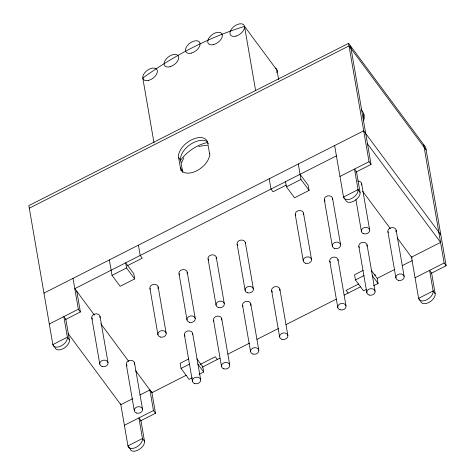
<?xml version="1.0" encoding="UTF-8"?>
<svg xmlns="http://www.w3.org/2000/svg" width="475" height="475" viewBox="0 0 475 475"><rect width="100%" height="100%" fill="white"/><g stroke="black" fill="none" stroke-linecap="round" stroke-linejoin="round"><path stroke-width="0.71" d="M181.646 162.575L183.849 157.837M430.962 273.446L446.156 265.739L425.713 147.369L348.585 43.326L28.844 205.616L52.844 344.571L54.874 347.308A8.372 4.857 -36.5 0 0 63.027 348.763A8.372 4.857 -36.5 0 0 69.409 339.934L65.853 319.343L63.822 316.605L67.379 337.191L69.409 339.934M29.29 208.192L349.03 45.903L426.158 149.946M207.694 142.827L209.914 155.693L209.451 155.931A16.744 9.72 -36.5 0 1 196.715 170.792A16.744 9.72 -36.5 0 1 181.308 170.21L180.844 170.448L178.624 157.581A16.744 9.72 -36.5 0 1 191.383 139.911A16.744 9.72 -36.5 0 1 207.694 142.827L208.329 143.682M43.955 293.105L363.696 130.815L440.824 234.858M336.407 155.859L74.801 288.646L94.436 315.133M127.039 265.899L142.233 258.186L140.202 255.449L138.427 245.159M286.247 185.09L273.036 191.793L271.005 189.056L269.23 178.766M112.023 275.352L126.558 267.971L125.667 262.823L133.784 273.778L134.674 278.926L120.139 286.3L112.023 275.352L109.357 259.908M300.075 174.301L308.192 185.256L309.082 190.404L294.548 197.778L286.425 186.829L300.96 179.449L298.294 164.012M49.287 323.986L78.357 309.231L73.019 278.35M339.963 176.445L369.027 161.696L348.585 43.326M65.194 319.681L80.388 311.968L76.79 291.145M355.864 172.146L371.058 164.433L350.615 46.063M188.729 358.934L180.144 363.292L181.034 368.44L189.151 379.394L192.452 377.714M363.137 270.412L354.546 274.77L355.437 279.918L363.553 290.872L366.195 289.53M181.034 368.44L189.62 364.082M355.437 279.918L364.022 275.559M132.721 398.668L120.828 404.706L68.008 333.45M139.988 394.98L149.898 389.951M200.106 364.468L215.3 356.755L217.33 359.492M358.655 283.991L346.103 290.362L348.133 293.099M411.504 257.165L440.574 242.41L367.502 143.848M186.277 375.25L151.929 392.688L135.618 370.69M202.136 367.205L219.973 358.15M227.899 354.124L249.702 343.063M256.969 339.376L278.766 328.308M286.033 324.621L336.241 299.137M344.167 295.112L360.685 286.728M373.463 285.843L378.088 283.492L377.197 278.344L394.375 269.628M402.301 265.602L412.211 260.573M199.061 374.365L203.686 372.014L202.795 366.866L196.81 358.797M124.385 425.291L153.455 410.537L149.857 389.708M415.061 277.75L444.125 262.996L423.682 144.632M140.291 420.987L155.485 413.274L151.691 391.317M198.687 146.49L203.365 145.659L207.373 145.647M369.027 161.696L371.058 164.433M444.125 262.996L446.156 265.739M154.025 143.023L142.797 78.031A225.399 130.839 -36.5 0 1 244.536 26.392L277.008 70.199L278.647 79.693M362.645 191.259L390.379 228.665M397.225 237.91L412.211 258.121M360.08 192.393L358.055 189.656L354.498 169.07L356.523 171.808L360.08 192.393A8.372 4.857 -36.5 0 1 353.703 201.228A8.372 4.857 -36.5 0 1 345.551 199.773L343.52 197.03L334.632 145.57M435.177 293.698L433.147 290.961L429.596 270.376L431.621 273.113L435.177 293.698A8.372 4.857 -36.5 0 1 428.8 302.533A8.372 4.857 -36.5 0 1 420.648 301.073L418.617 298.336L411.463 256.928M371.218 270.275L377.197 278.344M300.96 179.449L309.082 190.404M372.109 275.423L378.088 283.492M209.469 153.122L209.849 153.633M178.624 157.581L180.654 160.318L182.655 171.897M180.405 167.877L182.43 170.614M181.308 170.21L182.067 171.237M182.198 171.41L182.447 171.754M182.578 171.926L182.833 172.265M126.558 267.971L134.674 278.926M197.701 363.945L203.686 372.014M100.801 323.724L128.767 361.451M78.357 309.231L80.388 311.968M153.455 410.537L155.485 413.274M144.507 441.233L142.476 438.496L138.92 417.911L140.95 420.648L144.507 441.233A8.372 4.857 -36.5 0 1 138.124 450.068A8.372 4.857 -36.5 0 1 129.972 448.614L127.941 445.877L120.662 403.744M396.132 230.114L404.136 276.426M387.909 231.652L395.907 277.97M361.629 183.564L369.627 229.882M374.935 274.235L375.173 275.607M367.068 244.862L375.066 291.181M355.9 199.583L361.404 231.426M358.839 246.406L366.837 292.725M332.559 198.318L340.563 244.637M337.998 259.617L345.996 305.936M324.336 199.862L332.334 246.181M329.769 261.161L337.772 307.479M303.495 213.073L311.493 259.392M295.266 214.617L303.27 260.929M285.54 181.682L286.425 186.829M244.536 26.392L255.633 90.654M279.864 289.127L287.862 335.445M271.635 290.67L279.638 336.983M245.361 242.583L253.359 288.895M250.794 303.881L258.798 350.2M237.132 244.12L245.13 290.439M242.571 305.419L250.568 351.738M216.291 257.331L224.295 303.65M221.73 318.636L229.728 364.948M208.062 258.875L216.066 305.193M213.501 320.174L221.504 366.492M187.227 272.086L195.225 318.404M192.66 333.385L200.664 379.703M178.998 273.63L186.996 319.948M184.437 334.928L192.434 381.247M158.157 286.841L166.155 333.159M149.928 288.384L157.932 334.703M134.526 362.894L142.524 409.213M126.297 364.438L134.3 410.756M100.023 316.35L108.021 362.668M91.794 317.894L99.798 364.206M363.82 114.113A16.744 13.086 -9.8 0 1 363.197 118.162M361.368 109.879A16.744 13.086 -9.8 0 1 363.642 120.739M180.654 160.318A16.744 9.72 -36.5 0 1 190.024 144.685A16.744 9.72 -36.5 0 1 207.284 141.663M180.357 160.502A29.302 17.005 -36.5 0 1 207.011 142.613M275.375 68.002A8.372 4.857 -36.5 0 1 276.723 72.669M127.104 365.881A4.186 3.272 -9.8 0 1 129.633 360.483A4.186 3.272 -9.8 0 1 134.419 364.295M185.066 336.193A4.186 3.272 -9.8 0 1 187.768 330.98A4.186 3.272 -9.8 0 1 192.624 334.554M213.982 321.248A4.186 3.272 -9.8 0 1 217.128 316.172A4.186 3.272 -9.8 0 1 221.617 320.037M242.915 306.298A4.186 3.272 -9.8 0 1 246.495 301.376A4.186 3.272 -9.8 0 1 250.598 305.514M272.442 292.113A4.186 3.272 -9.8 0 1 274.972 286.716A4.186 3.272 -9.8 0 1 279.751 290.528M330.404 262.426A4.186 3.272 -9.8 0 1 333.106 257.207A4.186 3.272 -9.8 0 1 337.963 260.787M359.32 247.481A4.186 3.272 -9.8 0 1 362.467 242.398A4.186 3.272 -9.8 0 1 366.955 246.27M388.253 232.524A4.186 3.272 -9.8 0 1 391.833 227.608A4.186 3.272 -9.8 0 1 395.93 231.741M357.77 181.034A4.186 3.272 -9.8 0 1 361.522 184.971M325.137 201.305A4.186 3.272 -9.8 0 1 327.667 195.908A4.186 3.272 -9.8 0 1 332.452 199.72M295.747 215.686A4.186 3.272 -9.8 0 1 299.042 210.585A4.186 3.272 -9.8 0 1 303.293 214.706M237.767 245.385A4.186 3.272 -9.8 0 1 240.469 240.172A4.186 3.272 -9.8 0 1 245.32 243.752M208.697 260.14A4.186 3.272 -9.8 0 1 211.547 254.897A4.186 3.272 -9.8 0 1 216.184 258.738M179.633 274.894A4.186 3.272 -9.8 0 1 182.477 269.652A4.186 3.272 -9.8 0 1 187.114 273.493M150.272 289.257A4.186 3.272 -9.8 0 1 153.852 284.341A4.186 3.272 -9.8 0 1 157.955 288.473M92.429 319.152A4.186 3.272 -9.8 0 1 95.131 313.939A4.186 3.272 -9.8 0 1 99.982 317.52M67.379 337.191L52.844 344.571A8.372 4.857 -36.5 0 0 61.002 346.026A8.372 4.857 -36.5 0 0 67.379 337.191M358.055 189.656L343.52 197.03A8.372 4.857 -36.5 0 0 351.672 198.491A8.372 4.857 -36.5 0 0 358.055 189.656M142.476 438.496L127.941 445.877A8.372 4.857 -36.5 0 0 136.099 447.331A8.372 4.857 -36.5 0 0 142.476 438.496M433.147 290.961L418.617 298.336A8.372 4.857 -36.5 0 0 426.77 299.796A8.372 4.857 -36.5 0 0 433.147 290.961M235.903 36.106A8.372 4.857 -36.5 0 0 244.18 25.383A8.372 4.857 -36.5 0 0 231.723 28.755A8.372 4.857 -36.5 0 0 235.903 36.106M191.413 53.087A8.372 4.857 -36.5 0 0 199.69 42.364A8.372 4.857 -36.5 0 0 187.233 45.737A8.372 4.857 -36.5 0 0 191.413 53.087M170.056 66.726A8.372 4.857 -36.5 0 0 178.333 56.002A8.372 4.857 -36.5 0 0 165.876 59.375A8.372 4.857 -36.5 0 0 170.056 66.726M148.699 80.364A8.372 4.857 -36.5 0 0 156.976 69.641A8.372 4.857 -36.5 0 0 144.519 73.013A8.372 4.857 -36.5 0 0 148.699 80.364M213.655 44.597A8.372 4.857 -36.5 0 0 221.938 33.873A8.372 4.857 -36.5 0 0 209.475 37.246A8.372 4.857 -36.5 0 0 213.655 44.597M136.628 413.072A4.186 3.272 -9.8 0 0 142.559 409.444A4.186 3.272 -9.8 0 0 136.046 407.431A4.186 3.272 -9.8 0 0 136.628 413.072M194.768 383.568A4.186 3.272 -9.8 0 0 200.693 379.935A4.186 3.272 -9.8 0 0 194.18 377.928A4.186 3.272 -9.8 0 0 194.768 383.568M223.832 368.814A4.186 3.272 -9.8 0 0 229.763 365.18A4.186 3.272 -9.8 0 0 223.25 363.173A4.186 3.272 -9.8 0 0 223.832 368.814M252.902 354.059A4.186 3.272 -9.8 0 0 258.833 350.425A4.186 3.272 -9.8 0 0 252.314 348.418A4.186 3.272 -9.8 0 0 252.902 354.059M281.966 339.304A4.186 3.272 -9.8 0 0 287.897 335.677A4.186 3.272 -9.8 0 0 281.384 333.664A4.186 3.272 -9.8 0 0 281.966 339.304M340.1 309.795A4.186 3.272 -9.8 0 0 346.032 306.167A4.186 3.272 -9.8 0 0 339.518 304.154A4.186 3.272 -9.8 0 0 340.1 309.795M369.17 295.046A4.186 3.272 -9.8 0 0 375.102 291.413A4.186 3.272 -9.8 0 0 368.588 289.406A4.186 3.272 -9.8 0 0 369.17 295.046M398.24 280.292A4.186 3.272 -9.8 0 0 404.166 276.658A4.186 3.272 -9.8 0 0 397.652 274.651A4.186 3.272 -9.8 0 0 398.24 280.292M363.731 233.742A4.186 3.272 -9.8 0 0 369.663 230.114A4.186 3.272 -9.8 0 0 363.149 228.101A4.186 3.272 -9.8 0 0 363.731 233.742M334.667 248.496A4.186 3.272 -9.8 0 0 340.599 244.868A4.186 3.272 -9.8 0 0 334.085 242.856A4.186 3.272 -9.8 0 0 334.667 248.496M305.597 263.251A4.186 3.272 -9.8 0 0 311.529 259.623A4.186 3.272 -9.8 0 0 305.015 257.61A4.186 3.272 -9.8 0 0 305.597 263.251M247.463 292.76A4.186 3.272 -9.8 0 0 253.395 289.127A4.186 3.272 -9.8 0 0 246.881 287.12A4.186 3.272 -9.8 0 0 247.463 292.76M218.399 307.515A4.186 3.272 -9.8 0 0 224.325 303.881A4.186 3.272 -9.8 0 0 217.811 301.874A4.186 3.272 -9.8 0 0 218.399 307.515M189.329 322.264A4.186 3.272 -9.8 0 0 195.261 318.636A4.186 3.272 -9.8 0 0 188.747 316.623A4.186 3.272 -9.8 0 0 189.329 322.264M160.259 337.018A4.186 3.272 -9.8 0 0 166.191 333.391A4.186 3.272 -9.8 0 0 159.677 331.378A4.186 3.272 -9.8 0 0 160.259 337.018M102.125 366.528A4.186 3.272 -9.8 0 0 108.057 362.9A4.186 3.272 -9.8 0 0 101.543 360.887A4.186 3.272 -9.8 0 0 102.125 366.528"/></g></svg>
